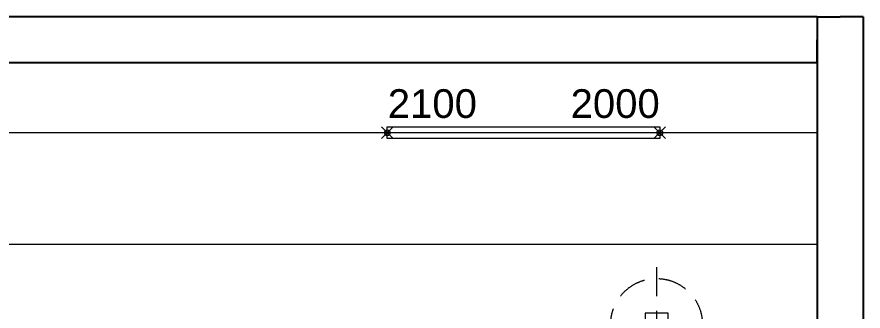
# Model space of a CAD drawing. Extents: x -3873 to 164127, y 7129 to 96529.
# Drawn here: x 19573 to 23260, y 69753 to 71033 of the extents above; entities that cross this region are included whole.
import ezdxf
from ezdxf.enums import TextEntityAlignment as Align

# ---------------------------------------------------------------- set-up
doc = ezdxf.new("R2010")
doc.units = 0
doc.header["$PDMODE"] = 35
doc.header["$PDSIZE"] = 25
doc.linetypes.add('HIDDEN', pattern=[9.525, 6.35, -3.175])
doc.layers.get('0').update_dxf_attribs({"linetype": 'CONTINUOUS'})
doc.layers.add('BUILDING', color=2, linetype='CONTINUOUS')
doc.layers.add('LAYOUT Kromeka', color=1, linetype='CONTINUOUS', lineweight=5)
doc.styles.add('015_100', font='arial.ttf', dxfattribs={"height": 150})

# ---------------------------------------------------------------- blocks, each defined once
blk = doc.blocks.new('chilling_column100')
at = {"color": 4, "linetype": 'HIDDEN', "ltscale": 20}
for p, q in [((0, -250), (0, 250)), ((-250, 0), (250, 0))]:
    blk.add_line(p, q, dxfattribs=at)
at = {"color": 1, "linetype": 'Continuous', "ltscale": 20}
for p, q in [((50, 50), (-50, 50)), ((-50, 50), (-50, -50)), ((50, -50), (50, 50)), ((-50, -50), (50, -50))]:
    blk.add_line(p, q, dxfattribs=at)
at = {"color": 4, "linetype": 'HIDDEN', "ltscale": 20}
blk.add_circle((0, 0), 200, dxfattribs=at)
blk = doc.blocks.new('general_updown_850_2000')
at = {"ltscale": 20}
blk.add_lwpolyline([(0, 25), (1186.9, 25), (1186.9, -25), (0, -25)], close=True, dxfattribs=at)
at = {"color": 5, "linetype": 'Continuous', "ltscale": 50}
for p in [(0, 0), (1186.9, 0)]:
    blk.add_point(p, dxfattribs=at)
at = {"color": 4, "linetype": 'Continuous', "ltscale": 50, "style": '015_100'}
blk.add_attdef('X', (0, 64.3), '', height=125, dxfattribs=at)
blk.add_attdef('Y', text='', height=125, dxfattribs=at).set_placement((1185.6, 64.3), align=Align.RIGHT)

msp = doc.modelspace()

# ---------------------------------------------------------------- linework, layer by layer
at = {"layer": 'BUILDING', "color": 2, "linetype": 'BYBLOCK'}
for q in [(10459.7, 71033), (23159.7, 71033), (23059.7, 38883), (23059.7, 70933)]:
    msp.add_line((23059.7, 71033), q, dxfattribs=at)
at = {"layer": 'BUILDING', "color": 2}
for p, q in [((23259.7, 71033), (23159.7, 71033)), ((23259.7, 71033), (23259.7, 38883)), ((23059.7, 70833), (23059.7, 70933)), ((23059.7, 70833), (10459.7, 70833))]:
    msp.add_line(p, q, dxfattribs=at)
at = {"layer": 'LAYOUT Kromeka', "ltscale": 20}
for p, q in [((23059.7, 70529.2), (11359.7, 70529.2)), ((11950.7, 70044.2), (23059.7, 70044.2))]:
    msp.add_line(p, q, dxfattribs=at)

# ---------------------------------------------------------------- block references
ref = msp.add_blockref('general_updown_850_2000', (21186.6, 70529.2), dxfattribs=at)
ref.add_attrib('X', '2100', (21188.7, 70593.5), dxfattribs={"layer": '0', "color": 4, "linetype": 'Continuous', "ltscale": 50, "height": 125, "style": '015_100'})
ref.add_attrib('Y', '2000', dxfattribs={"layer": '0', "color": 4, "linetype": 'Continuous', "ltscale": 50, "height": 125, "style": '015_100'}).set_placement((22373.8, 70593.5), align=Align.RIGHT)
at = {"layer": 'LAYOUT Kromeka', "ltscale": 20, "rotation": 180}
msp.add_blockref('chilling_column100', (22359.7, 69694.7), dxfattribs=at)

doc.saveas('drawing.dxf')
